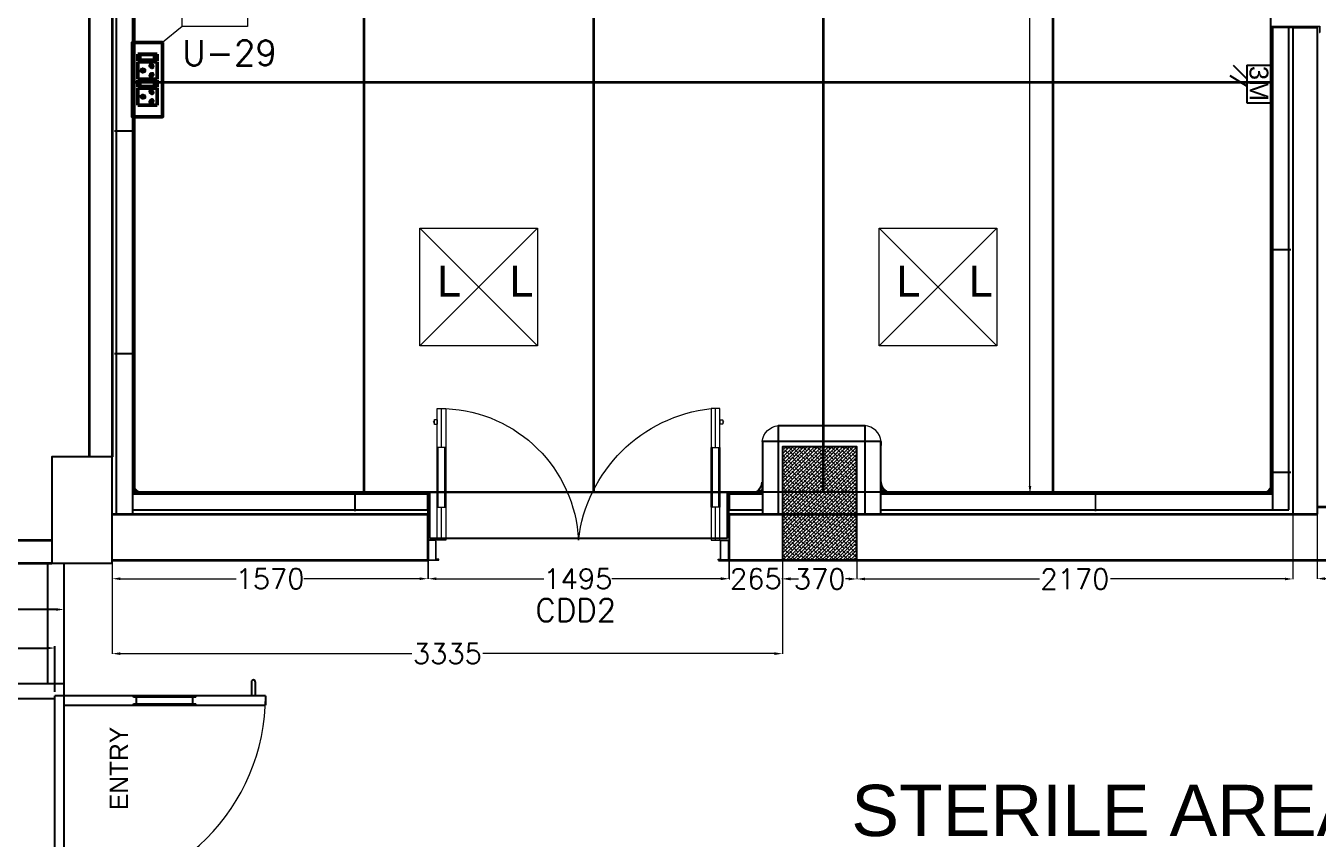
# Model space of a CAD drawing. Header units: millimetres. Extents: x 1327414 to 2124380, y -346496 to -91575.
# Drawn here: x 2107669 to 2114100, y -249538 to -245493 of the extents above; entities that cross this region are included whole.
import ezdxf

# ---------------------------------------------------------------- set-up
doc = ezdxf.new("R2010")
doc.units = ezdxf.units.MM
doc.header["$LTSCALE"] = 600
doc.header["$MEASUREMENT"] = 0
doc.header["$PDMODE"] = 35
for name, pattern in [('1', [0]), ('CONTINU', [0]), ('DASHED2', [0.375, 0.25, -0.125])]:
    doc.linetypes.add(name, pattern=pattern)
for name, color, linetype, lineweight in [('1200 Door', 144, 'Continuous', 5), ('90deg Corner', 96, 'Continuous', 0), ('Ahlada 50mm Ceiling Panels', 191, 'Continuous', 0), ('Ahlada 50mm Wall Panel', 94, 'Continuous', 0), ('Ahlada Coving', 3, 'Continuous', 0), ('C-Section', 3, 'Continuous', 9), ('DIM', 7, 'Continuous', 0), ('Double Leaf Door', 4, 'Continuous', 18), ('ELE. 2N0S OF 6-16 UPS SOCKETS', 191, 'Continuous', 15), ('P-Wall', 8, 'Continuous', 35), ('Partition-80WP', 7, 'Continuous', 5)]:
    doc.layers.add(name, color=color, linetype=linetype, lineweight=lineweight)
for name, color, linetype in [('AIR SHOWER', 7, 'Continuous'), ('col', 5, 'Continuous'), ('Dimensions', 7, 'Continuous'), ('ELE-3M UPS P.SB', 3, 'Continuous'), ('ELE-LIGHTING TEXT', 7, 'Continuous'), ('TEXT', 6, 'Continuous'), ('wall', 1, 'Continuous')]:
    doc.layers.add(name, color=color, linetype=linetype)
doc.layers.add('CFT_LOOPING', color=7, linetype='1', lineweight=0, true_color=0xd6d600)
doc.layers.add('ELE-42W EMERGENCY DOWN LIGHT', color=7, linetype='Continuous', lineweight=0, true_color=0x608ec6)
doc.styles.add('ARIAL', font='arial.ttf')
doc.styles.add('ROMANS', font='romans.shx')
doc.styles.get("Standard").update_dxf_attribs({"font": 'stylu.ttf'})
doc.dimstyles.new('AEPL1', dxfattribs={"dimtxt": 100, "dimasz": 40, "dimexe": 1.25, "dimexo": 5, "dimtad": 0, "dimdec": 0, "dimtxsty": 'ROMANS', "dimcen": 2.5, "dimclrd": 250, "dimclre": 250, "dimclrt": 7, "dimadec": 0, "dimazin": 0, "dimtfac": 1, "dimtdec": 0, "dimtmove": 0, "dimatfit": 3, "dimfxl": 1, "dimlwd": 0, "dimlwe": 0, "dimarcsym": 0})
doc.dimstyles.new('BIGDFD', dxfattribs={"dimtxt": 8, "dimasz": 4, "dimexe": 1, "dimexo": 2, "dimtad": 1, "dimlfac": 10, "dimtxsty": 'Standard', "dimcen": 2.5, "dimclrd": 5, "dimclre": 3, "dimclrt": 1, "dimadec": 0, "dimazin": 0, "dimtfac": 1, "dimtmove": 0, "dimatfit": 3, "dimfxl": 1, "dimarcsym": 0})
doc.dimstyles.new('BIGDFD$0', dxfattribs={"dimtxt": 8, "dimasz": 4, "dimexe": 1, "dimexo": 2, "dimtad": 1, "dimlfac": 10, "dimtxsty": 'Standard', "dimcen": 2.5, "dimclrd": 5, "dimclre": 3, "dimclrt": 1, "dimadec": 0, "dimazin": 0, "dimtfac": 1, "dimtmove": 0, "dimatfit": 3, "dimfxl": 1, "dimarcsym": 0})

# ---------------------------------------------------------------- blocks, each defined once
blk = doc.blocks.new('A010004 Mezz.F. Layout Plan$0$b & c')
at = {"layer": 'Ahlada Coving', "color": 3}
for p, q in [((-4.1, 40.9), (-5.7, 42.5)), ((-2.7, 7.8), (-3.7, 7.8)), ((-3.7, 7.8), (-2.7, 6)), ((4.9, 15.3), (-2.7, 7.8)), ((-2.7, 6), (5.7, 14.4)), ((8.7, 11.4), (0.3, 3)), ((0.3, 3), (2.1, 2)), ((2.1, 3), (9.7, 10.6)), ((2.1, 2), (2.1, 3)), ((36.9, 0), (35.3, 1.6))]:
    blk.add_line(p, q, dxfattribs=at)
blk.add_lwpolyline([(-5.7, 30.7), (-5.7, 5.7), (0, 0), (25, 0), (22.8, 1.5), (13.2, 1.5), (3.6, 4.5), (3.6, 1.5), (0.6, 1.5), (-4.2, 6.3), (-4.2, 9.3), (-1.2, 9.3), (-4.2, 18.9), (-4.2, 28.4), (-5.7, 30.7)], dxfattribs=at)
for radius, start, end in [(44, 181.9548, 220.5976), (42.5, 184.1661, 265.906), (44, 222.2286, 227.7746), (44, 229.4056, 268.1119)]:
    blk.add_arc((38.3, 44), radius, start, end, dxfattribs=at)
blk = doc.blocks.new('90D_CORNER_COVE')
at = {"layer": '90deg Corner', "color": 3}
for p, q in [((-59.1, 65.5), (-40.3, 65.5)), ((-40.3, -15), (-40.3, 65.5)), ((-59.1, -15), (-40.3, -15)), ((-40.3, -15), (-40.3, -33.8)), ((-40.3, -15), (40.2, -15)), ((40.2, -15), (40.2, -33.8))]:
    blk.add_line(p, q, dxfattribs=at)
blk.add_arc((-48.7, -23.5), 89.4, 5.42879, 84.57121, dxfattribs=at)
blk = doc.blocks.new('*D158')
at = {"layer": 'Defpoints', "color": 0, "transparency": 16777216}
for p in [(2108099.1, -247253.6), (2111434.1, -247948.9), (2111434.1, -248615.2)]:
    blk.add_point(p, dxfattribs=at)
at = {"layer": 'DIM', "color": 250, "lineweight": 0, "transparency": 16777216}
for p, q in [((2108099.1, -247258.6), (2108099.1, -248616.5)), ((2111434.1, -247953.9), (2111434.1, -248616.5)), ((2108139.1, -248615.2), (2109590, -248615.2)), ((2111394.1, -248615.2), (2109943.2, -248615.2))]:
    blk.add_line(p, q, dxfattribs=at)
at = {"layer": 'DIM', "color": 250, "transparency": 16777216}
for points in [[(2108139.1, -248608.6), (2108139.1, -248621.9), (2108099.1, -248615.2)], [(2111394.1, -248621.9), (2111394.1, -248608.6), (2111434.1, -248615.2)]]:
    blk.add_solid(points, dxfattribs=at)
at = {"layer": 'DIM', "color": 7, "transparency": 16777216, "insert": (2109766.6, -248615.2), "char_height": 100, "attachment_point": 5, "style": 'ROMANS'}
blk.add_mtext('3335', dxfattribs=at)
blk = doc.blocks.new('*D159')
at = {"layer": 'Defpoints', "color": 0, "transparency": 16777216}
for p in [(2111804.1, -247585.8), (2113974.1, -247702.6), (2113974.1, -248243.9)]:
    blk.add_point(p, dxfattribs=at)
at = {"layer": 'DIM', "color": 250, "lineweight": 0, "transparency": 16777216}
for p, q in [((2111804.1, -247590.8), (2111804.1, -248245.2)), ((2113974.1, -247707.6), (2113974.1, -248245.2)), ((2111844.1, -248243.9), (2112712.5, -248243.9)), ((2113934.1, -248243.9), (2113065.7, -248243.9))]:
    blk.add_line(p, q, dxfattribs=at)
at = {"layer": 'DIM', "color": 250, "transparency": 16777216}
for points in [[(2111844.1, -248237.3), (2111844.1, -248250.6), (2111804.1, -248243.9)], [(2113934.1, -248250.6), (2113934.1, -248237.3), (2113974.1, -248243.9)]]:
    blk.add_solid(points, dxfattribs=at)
at = {"layer": 'DIM', "color": 7, "transparency": 16777216, "insert": (2112889.1, -248243.9), "char_height": 100, "attachment_point": 5, "style": 'ROMANS'}
blk.add_mtext('2170', dxfattribs=at)
blk = doc.blocks.new('*D160')
at = {"layer": 'Defpoints', "color": 0, "transparency": 16777216}
for p in [(2115134.1, -247763.7), (2114094.1, -247885.8), (2115134.1, -248242.2)]:
    blk.add_point(p, dxfattribs=at)
at = {"layer": 'DIM', "color": 250, "lineweight": 0, "transparency": 16777216}
for p, q in [((2115134.1, -247768.7), (2115134.1, -248243.4)), ((2114094.1, -247890.8), (2114094.1, -248243.4)), ((2114134.1, -248242.2), (2114445, -248242.2)), ((2115094.1, -248242.2), (2114783.2, -248242.2))]:
    blk.add_line(p, q, dxfattribs=at)
at = {"layer": 'DIM', "color": 250, "transparency": 16777216}
for points in [[(2114134.1, -248235.5), (2114134.1, -248248.9), (2114094.1, -248242.2)], [(2115094.1, -248248.9), (2115094.1, -248235.5), (2115134.1, -248242.2)]]:
    blk.add_solid(points, dxfattribs=at)
at = {"layer": 'DIM', "color": 7, "transparency": 16777216, "insert": (2114614.1, -248242.2), "char_height": 100, "attachment_point": 5, "style": 'ROMANS'}
blk.add_mtext('1040', dxfattribs=at)
blk = doc.blocks.new('*D162')
at = {"layer": 'Defpoints', "color": 0, "transparency": 16777216}
for p in [(2109671.4, -248070.6), (2111166.4, -248070.6), (2111166.4, -248242.7)]:
    blk.add_point(p, dxfattribs=at)
at = {"layer": 'DIM', "color": 250, "lineweight": 0, "transparency": 16777216}
for p, q in [((2109671.4, -248075.6), (2109671.4, -248243.9)), ((2111166.4, -248075.6), (2111166.4, -248243.9)), ((2109711.4, -248242.7), (2110247, -248242.7)), ((2111126.4, -248242.7), (2110585.3, -248242.7))]:
    blk.add_line(p, q, dxfattribs=at)
at = {"layer": 'DIM', "color": 250, "transparency": 16777216}
for points in [[(2109711.4, -248236), (2109711.4, -248249.3), (2109671.4, -248242.7)], [(2111126.4, -248249.3), (2111126.4, -248236), (2111166.4, -248242.7)]]:
    blk.add_solid(points, dxfattribs=at)
at = {"layer": 'DIM', "color": 7, "transparency": 16777216, "insert": (2110416.1, -248242.7), "char_height": 100, "attachment_point": 5, "style": 'ROMANS'}
blk.add_mtext('1495', dxfattribs=at)
blk = doc.blocks.new('C SECTION')
at = {"layer": 'C-Section'}
for p, q in [((3564373.2, -608564.1), (3564614.5, -608564.1)), ((3564373.2, -608564.1), (3564373.2, -608595.1)), ((3564373.2, -608595.1), (3564374.2, -608595.1)), ((3564374.2, -608565.1), (3564613.5, -608565.1)), ((3564374.2, -608565.1), (3564374.2, -608595.1)), ((3564613.5, -608565.1), (3564613.5, -608595.1)), ((3564613.5, -608595.1), (3564614.5, -608595.1)), ((3564614.5, -608564.1), (3564614.5, -608595.1))]:
    blk.add_line(p, q, dxfattribs=at)
blk = doc.blocks.new('1800x80')
at = {"layer": 'Double Leaf Door'}
for points in [[(101760.4, -25417.9), (101765.3, -25417.9), (101765.3, -25121.4), (101760.4, -25121.4)], [(101804, -25121.4), (101799.1, -25121.4), (101799.1, -25417.9), (101804, -25417.9)], [(103123.4, -25121.4), (103128.4, -25121.4), (103128.4, -25417.9), (103123.4, -25417.9)], [(103167.1, -25417.9), (103162.1, -25417.9), (103162.1, -25121.4), (103167.1, -25121.4)]]:
    blk.add_hatch(color=6, dxfattribs=at).paths.add_polyline_path(points)
at = {"layer": 'Double Leaf Door', "color": 8}
for p, q in [((101760.4, -25581.8), (101760.4, -24927.6)), ((101760.4, -24927.6), (101804, -24927.6)), ((101782.2, -25121.4), (101782.2, -24927.6)), ((101804, -24927.6), (101804, -25581.8)), ((103167.1, -24927.6), (103123.4, -24927.6)), ((103123.4, -24927.6), (103123.4, -25581.8)), ((103145.3, -25121.4), (103145.3, -24927.6)), ((103167.1, -25581.8), (103167.1, -24927.6)), ((101746, -24985.1), (101746, -25003.1)), ((101760.4, -24983.1), (101748, -24983.1)), ((101748, -25005), (101760.4, -25005)), ((101760.4, -24983.1), (101760.4, -25005)), ((103167.1, -24983.1), (103179.5, -24983.1)), ((103167.1, -24983.1), (103167.1, -25005)), ((103179.5, -25005), (103167.1, -25005)), ((103181.5, -24985.1), (103181.5, -25003.1)), ((101782.2, -25581.8), (101782.2, -25417.9)), ((103145.3, -25581.8), (103145.3, -25417.9)), ((101716.2, -25581.8), (101716.2, -25681.8)), ((101756.4, -25581.8), (101716.2, -25581.8)), ((101718.2, -25583.8), (101718.2, -25679.8)), ((101754.4, -25583.8), (101718.2, -25583.8)), ((101754.4, -25678.9), (101754.4, -25583.8)), ((101756.4, -25676.9), (101756.4, -25581.8)), ((101804, -25581.8), (101760.4, -25581.8)), ((103123.4, -25581.8), (103167.1, -25581.8)), ((103171.1, -25676.9), (103171.1, -25581.8)), ((103171.1, -25581.8), (103211.2, -25581.8)), ((103173, -25678.9), (103173, -25583.8)), ((103173, -25583.8), (103209.3, -25583.8)), ((103209.3, -25583.8), (103209.3, -25679.8)), ((103211.2, -25581.8), (103211.2, -25681.8)), ((101716.2, -25681.8), (101756.4, -25681.8)), ((101718.2, -25679.8), (101756.4, -25679.8)), ((101766.3, -25678.9), (101754.4, -25678.9)), ((101768.3, -25676.9), (101756.4, -25676.9)), ((101756.4, -25679.8), (101766.3, -25679.8)), ((101756.4, -25681.8), (101768.3, -25681.8)), ((101766.3, -25679.8), (101766.3, -25678.9)), ((101768.3, -25681.8), (101768.3, -25676.9)), ((103159.1, -25681.8), (103159.1, -25676.9)), ((103159.1, -25676.9), (103171.1, -25676.9)), ((103171.1, -25681.8), (103159.1, -25681.8)), ((103161.1, -25679.8), (103161.1, -25678.9)), ((103161.1, -25678.9), (103173, -25678.9)), ((103171.1, -25679.8), (103161.1, -25679.8)), ((103209.3, -25679.8), (103171.1, -25679.8)), ((103211.2, -25681.8), (103171.1, -25681.8))]:
    blk.add_line(p, q, dxfattribs=at)
at = {"layer": 'Double Leaf Door', "color": 6}
for p, q in [((101804, -25121.4), (101760.4, -25121.4)), ((101760.4, -25121.4), (101760.4, -25417.9)), ((101765.3, -25417.9), (101765.3, -25121.4)), ((101799.1, -25417.9), (101799.1, -25121.4)), ((101804, -25417.9), (101804, -25121.4)), ((103123.4, -25417.9), (103123.4, -25121.4)), ((103123.4, -25121.4), (103167.1, -25121.4)), ((103128.4, -25417.9), (103128.4, -25121.4)), ((103162.1, -25417.9), (103162.1, -25121.4)), ((103167.1, -25121.4), (103167.1, -25417.9)), ((101760.4, -25417.9), (101804, -25417.9)), ((103167.1, -25417.9), (103123.4, -25417.9))]:
    blk.add_line(p, q, dxfattribs=at)
at = {"layer": 'Double Leaf Door', "color": 6, "ltscale": 100}
for p, q in [((101799.1, -25121.4), (101799.1, -25417.9)), ((103128.4, -25121.4), (103128.4, -25417.9))]:
    blk.add_line(p, q, dxfattribs=at)
at = {"layer": 'Double Leaf Door', "color": 6}
for points in [[(101760.4, -25121.4), (101760.4, -25417.9), (101765.3, -25417.9), (101765.3, -25121.4), (101760.4, -25121.4)], [(101804, -25121.4), (101804, -25417.9), (101799.1, -25417.9), (101799.1, -25121.4), (101804, -25121.4)], [(103123.4, -25121.4), (103123.4, -25417.9), (103128.4, -25417.9), (103128.4, -25121.4), (103123.4, -25121.4)], [(103167.1, -25121.4), (103167.1, -25417.9), (103162.1, -25417.9), (103162.1, -25121.4), (103167.1, -25121.4)]]:
    blk.add_lwpolyline(points, dxfattribs=at)
at = {"layer": 'Double Leaf Door', "ltscale": 5000}
for points in [[(101760.4, -25121.4), (101760.4, -25417.9), (101765.3, -25417.9), (101765.3, -25121.4), (101760.4, -25121.4)], [(103167.1, -25121.4), (103167.1, -25417.9), (103162.1, -25417.9), (103162.1, -25121.4), (103167.1, -25121.4)]]:
    blk.add_lwpolyline(points, dxfattribs=at)
at = {"layer": 'Double Leaf Door', "color": 8}
for centre, radius, start, end in [((101722.8, -25669.2), 746, 6.72527, 83.75037), ((103151.8, -25616), 688.9, 92.36314, 177.16122), ((101746, -24994.1), 3.72, 90, 270), ((101748, -24985.1), 1.98, 90, 180), ((101748, -25003.1), 1.98, 180, 270), ((103179.5, -24985.1), 1.98, 0, 90), ((103179.5, -25003.1), 1.98, 270, 0), ((103181.5, -24994.1), 3.72, 270, 90)]:
    blk.add_arc(centre, radius, start, end, dxfattribs=at)
blk = doc.blocks.new('*D163')
at = {"layer": 'Defpoints', "color": 0, "transparency": 16777216}
for p in [(2108099.1, -247920.8), (2109668.9, -248150.8), (2109668.9, -248242.7)]:
    blk.add_point(p, dxfattribs=at)
at = {"layer": 'Dimensions', "color": 250, "lineweight": 0, "transparency": 16777216}
for p, q in [((2108099.1, -247925.8), (2108099.1, -248243.9)), ((2109668.9, -248155.8), (2109668.9, -248243.9)), ((2108139.1, -248242.7), (2108714.9, -248242.7)), ((2109628.9, -248242.7), (2109053.1, -248242.7))]:
    blk.add_line(p, q, dxfattribs=at)
at = {"layer": 'Dimensions', "color": 250, "transparency": 16777216}
for points in [[(2108139.1, -248236), (2108139.1, -248249.3), (2108099.1, -248242.7)], [(2109628.9, -248249.3), (2109628.9, -248236), (2109668.9, -248242.7)]]:
    blk.add_solid(points, dxfattribs=at)
at = {"layer": 'Dimensions', "color": 7, "transparency": 16777216, "insert": (2108884, -248242.7), "char_height": 100, "attachment_point": 5, "style": 'ROMANS'}
blk.add_mtext('1570', dxfattribs=at)
blk = doc.blocks.new('*D164')
at = {"layer": 'Defpoints', "color": 0, "transparency": 16777216}
for p in [(2111169.4, -248150.8), (2111434.1, -248150.8), (2111434.1, -248242.7)]:
    blk.add_point(p, dxfattribs=at)
at = {"layer": 'Dimensions', "color": 250, "lineweight": 0, "transparency": 16777216}
for p, q in [((2111169.4, -248155.8), (2111169.4, -248243.9)), ((2111434.1, -248155.8), (2111434.1, -248243.9)), ((2111129.4, -248242.7), (2111089.4, -248242.7)), ((2111169.4, -248242.7), (2111172.6, -248242.7)), ((2111434.1, -248242.7), (2111430.9, -248242.7)), ((2111474.1, -248242.7), (2111514.1, -248242.7))]:
    blk.add_line(p, q, dxfattribs=at)
at = {"layer": 'Dimensions', "color": 250, "transparency": 16777216}
for points in [[(2111129.4, -248249.3), (2111129.4, -248236), (2111169.4, -248242.7)], [(2111474.1, -248236), (2111474.1, -248249.3), (2111434.1, -248242.7)]]:
    blk.add_solid(points, dxfattribs=at)
at = {"layer": 'Dimensions', "color": 7, "transparency": 16777216, "insert": (2111301.7, -248242.7), "char_height": 100, "attachment_point": 5, "style": 'ROMANS'}
blk.add_mtext('265', dxfattribs=at)
blk = doc.blocks.new('*D141')
at = {"layer": 'AIR SHOWER', "color": 3, "lineweight": -2, "transparency": 16777216}
for p, q in [((72.76, 197.74), (72.76, 215.65)), ((162.76, 197.74), (162.76, 215.65))]:
    blk.add_line(p, q, dxfattribs=at)
at = {"layer": 'AIR SHOWER', "color": 5, "lineweight": -2, "transparency": 16777216}
blk.add_line((76.76, 214.65), (158.76, 214.65), dxfattribs=at)
at = {"layer": 'AIR SHOWER', "color": 5, "linetype": 'ByBlock', "transparency": 16777216}
for points in [[(76.76, 215.31), (76.76, 213.98), (72.76, 214.65)], [(158.76, 213.98), (158.76, 215.31), (162.76, 214.65)]]:
    blk.add_solid(points, dxfattribs=at)
at = {"layer": 'Defpoints', "color": 0, "linetype": 'ByBlock', "transparency": 16777216}
for p in [(162.76, 214.65), (72.76, 195.74), (162.76, 195.74)]:
    blk.add_point(p, dxfattribs=at)
at = {"layer": 'AIR SHOWER', "color": 1, "linetype": 'ByBlock', "transparency": 16777216, "insert": (130.44, 219.27), "char_height": 8, "attachment_point": 5}
blk.add_mtext('W1:900', dxfattribs=at)
blk = doc.blocks.new('*D142')
at = {"layer": 'AIR SHOWER', "color": 3, "lineweight": -2, "transparency": 16777216}
for p, q in [((0, 202.24), (0, 230.07)), ((170, 202.24), (170, 230.07))]:
    blk.add_line(p, q, dxfattribs=at)
at = {"layer": 'AIR SHOWER', "color": 5, "lineweight": -2, "transparency": 16777216}
blk.add_line((166, 229.07), (4, 229.07), dxfattribs=at)
at = {"layer": 'AIR SHOWER', "color": 5, "linetype": 'ByBlock', "transparency": 16777216}
for points in [[(4, 229.74), (4, 228.4), (0, 229.07)], [(166, 228.4), (166, 229.74), (170, 229.07)]]:
    blk.add_solid(points, dxfattribs=at)
at = {"layer": 'Defpoints', "color": 0, "linetype": 'ByBlock', "transparency": 16777216}
for p in [(0, 229.07), (0, 200.24), (170, 200.24)]:
    blk.add_point(p, dxfattribs=at)
at = {"layer": 'AIR SHOWER', "color": 1, "linetype": 'ByBlock', "transparency": 16777216, "insert": (115.34, 233.7), "char_height": 8, "attachment_point": 5}
blk.add_mtext('W:1700', dxfattribs=at)
blk = doc.blocks.new('nolllw new')
for p, q in [((-138.6, 13.9), (-138.1, 15.3)), ((-124.2, 15.9), (-137.1, 15.9)), ((-123.3, 15.4), (-107, -15.4)), ((-112.6, 13.9), (-2.6, 13.9)), ((8.1, 15.4), (-8.1, -15.4)), ((9, 15.9), (22, 15.9)), ((23.4, 13.9), (22.7, 15.9)), ((23.4, 13.9), (22.9, 15.3)), ((-100.3, -15.9), (-106.1, -15.9)), ((-14.9, -15.9), (-9, -15.9))]:
    blk.add_line(p, q)
at = {"color": 19}
for p, q in [((-124.2, 15.9), (-57.6, 15.9)), ((9, 15.9), (-57.6, 15.9)), ((-100.1, -34.1), (-15, -34.1))]:
    blk.add_line(p, q, dxfattribs=at)
at = {"color": 1}
for p, q in [((-74.6, 14.6), (-74.6, 10.7)), ((-40.6, 14.6), (-40.6, 10.7)), ((-100, -26.8), (-100, -34.1)), ((-15.1, -26.8), (-15.1, -34.1))]:
    blk.add_line(p, q, dxfattribs=at)
at = {"color": 3}
for p, q in [((-112.9, -4.5), (-112.9, -13.1)), ((-109.6, -16.1), (-109.9, -16.1)), ((-108.7, -16.7), (-100.8, -33.8)), ((-100.3, -34.1), (-100.1, -34.1)), ((-14.8, -34.1), (-15, -34.1)), ((-6.5, -16.7), (-14.4, -33.8)), ((-5.6, -16.1), (-5.3, -16.1)), ((-2.3, -4.5), (-2.3, -13.1))]:
    blk.add_line(p, q, dxfattribs=at)
for centre, radius, start, end in [((-137.1, 14.9), 1, 90, 159.38096), ((-124.2, 14.9), 1, 27.85965, 90), ((9, 14.9), 1, 90, 152.14035), ((22, 14.9), 1, 20.61904, 90), ((-106.1, -14.9), 1, 207.85965, 270), ((-100.3, -14.9), 1, 270, 343.32611), ((-60.8, -26.8), 40.2, 161.52124, 163.32611), ((-54.4, -26.8), 40.2, 16.67389, 18.47876), ((-14.9, -14.9), 1, 196.67389, 270), ((-9, -14.9), 1, 270, 332.14035)]:
    blk.add_arc(centre, radius, start, end)
at = {"color": 1}
for centre, radius, start, end in [((-60.8, -26.8), 39.2, 111.58911, 180), ((-75.6, 10.7), 1, 291.58911, 0), ((-74.2, 14.5), 0.396, 106.69839, 167.52754), ((-41, 14.5), 0.396, 12.47246, 73.30161), ((-39.6, 10.7), 1, 180, 248.41089), ((-54.4, -26.8), 39.2, 0, 68.41089)]:
    blk.add_arc(centre, radius, start, end, dxfattribs=at)
at = {"color": 3}
for centre, radius, start, end in [((-109.9, -13.1), 3, 180, 270), ((-109.6, -17.1), 1, 24.7129, 90), ((-100.3, -33.6), 0.5, 204.7129, 270), ((-14.8, -33.6), 0.5, 270, 335.2871), ((-5.6, -17.1), 1, 90, 155.2871), ((-5.3, -13.1), 3, 270, 0)]:
    blk.add_arc(centre, radius, start, end, dxfattribs=at)
blk = doc.blocks.new('*D144')
at = {"layer": 'AIR SHOWER', "color": 3, "lineweight": -2, "transparency": 16777216}
for p, q in [((172, 200.24), (208.02, 200.24)), ((172, 100.24), (208.02, 100.24))]:
    blk.add_line(p, q, dxfattribs=at)
at = {"layer": 'AIR SHOWER', "color": 5, "lineweight": -2, "transparency": 16777216}
blk.add_line((207.02, 104.24), (207.02, 196.24), dxfattribs=at)
at = {"layer": 'AIR SHOWER', "color": 5, "linetype": 'ByBlock', "transparency": 16777216}
for points in [[(207.68, 196.24), (206.35, 196.24), (207.02, 200.24)], [(206.35, 104.24), (207.68, 104.24), (207.02, 100.24)]]:
    blk.add_solid(points, dxfattribs=at)
at = {"layer": 'Defpoints', "color": 0, "linetype": 'ByBlock', "transparency": 16777216}
for p in [(170, 200.24), (207.02, 200.24), (170, 100.24)]:
    blk.add_point(p, dxfattribs=at)
at = {"layer": 'AIR SHOWER', "color": 1, "linetype": 'ByBlock', "transparency": 16777216, "insert": (202.39, 155.27), "char_height": 8, "attachment_point": 5, "rotation": 90}
blk.add_mtext('D:1000', dxfattribs=at)
blk = doc.blocks.new('*D145')
at = {"layer": 'AIR SHOWER', "color": 3, "lineweight": -2, "transparency": 16777216}
for p, q in [((166, 195.74), (188.83, 195.74)), ((166, 104.74), (188.83, 104.74))]:
    blk.add_line(p, q, dxfattribs=at)
at = {"layer": 'AIR SHOWER', "color": 5, "lineweight": -2, "transparency": 16777216}
blk.add_line((187.83, 191.74), (187.83, 108.74), dxfattribs=at)
at = {"layer": 'AIR SHOWER', "color": 5, "linetype": 'ByBlock', "transparency": 16777216}
for points in [[(188.5, 191.74), (187.17, 191.74), (187.83, 195.74)], [(187.17, 108.74), (188.5, 108.74), (187.83, 104.74)]]:
    blk.add_solid(points, dxfattribs=at)
at = {"layer": 'Defpoints', "color": 0, "linetype": 'ByBlock', "transparency": 16777216}
for p in [(164, 195.74), (164, 104.74), (187.83, 104.74)]:
    blk.add_point(p, dxfattribs=at)
at = {"layer": 'AIR SHOWER', "color": 1, "linetype": 'ByBlock', "transparency": 16777216, "insert": (183.21, 150.24), "char_height": 8, "attachment_point": 5, "rotation": 90}
blk.add_mtext('D1:910', dxfattribs=at)
blk = doc.blocks.new('6MODULE-UPS')
at = {"layer": 'ELE. 2N0S OF 6-16 UPS SOCKETS', "color": 223, "lineweight": 50}
for p, q in [((-5.7, 91.9), (-5.7, 19.7)), ((-5.7, 91.9), (-5.7, 19.7)), ((19.4, 91.9), (-5.7, 91.9)), ((-5.7, 91.9), (19.4, 91.9)), ((-3.6, 84), (-3.6, 27.6)), ((17.3, 84), (-3.6, 84)), ((17.3, 27.6), (17.3, 84)), ((19.4, 19.7), (19.4, 91.9)), ((23.6, 91.9), (86.9, 91.9)), ((23.6, 19.7), (23.6, 91.9)), ((86.9, 91.9), (86.9, 19.7)), ((91.1, 91.9), (91.1, 19.7)), ((91.1, 91.9), (91.1, 19.7)), ((116.2, 91.9), (91.1, 91.9)), ((91.1, 91.9), (116.2, 91.9)), ((93.2, 84), (93.2, 27.6)), ((114.1, 84), (93.2, 84)), ((114.1, 27.6), (114.1, 84)), ((116.2, 19.7), (116.2, 91.9)), ((120.4, 19.7), (120.4, 91.9)), ((120.4, 91.9), (183.6, 91.9)), ((183.6, 91.9), (183.6, 19.7)), ((-5.7, 19.7), (19.4, 19.7)), ((-3.6, 30.1), (17.3, 30.1)), ((-3.6, 27.6), (17.3, 27.6)), ((86.9, 19.7), (23.6, 19.7)), ((91.1, 19.7), (116.2, 19.7)), ((93.2, 30.1), (114.1, 30.1)), ((93.2, 27.6), (114.1, 27.6)), ((183.6, 19.7), (120.4, 19.7))]:
    blk.add_line(p, q, dxfattribs=at)
blk.add_lwpolyline([(-48.1, 0), (226, 0), (226, 111.6), (-48.1, 111.6)], close=True, dxfattribs=at)
for centre, radius, start, end in [((55.3, 73.6), 4.92, 307.1584, 232.8416), ((55.3, 68.7), 3.14, 161.4031, 18.5969), ((152, 73.6), 4.92, 307.1584, 232.8416), ((152, 68.7), 3.14, 161.4031, 18.5969), ((37.2, 41.7), 4.24, 5.2689, 272.51), ((40.6, 38.8), 3.42, 202.6838, 75.0951), ((69.9, 38.8), 3.42, 104.9049, 337.3162), ((73.3, 41.7), 4.24, 267.49, 174.7311), ((134, 41.7), 4.24, 5.2689, 272.51), ((137.3, 38.8), 3.42, 202.6838, 75.0951), ((166.7, 38.8), 3.42, 104.9049, 337.3162), ((170, 41.7), 4.24, 267.49, 174.7311)]:
    blk.add_arc(centre, radius, start, end, dxfattribs=at)
blk = doc.blocks.new('3M UPS SB')
at = {"layer": 'ELE-3M UPS P.SB', "color": 3}
for p, q in [((-133.8, 160), (-69.3, 265.2)), ((-88.2, 160), (-3.4, 244.9)), ((-240, 160), (-240, 0)), ((0, 160), (-240, 160)), ((0, 160), (0, 0))]:
    blk.add_line(p, q, dxfattribs=at)
blk.add_text('3M', height=120, rotation=180, dxfattribs=at).set_placement((-6, 143))
blk = doc.blocks.new('54W EME')
for p, q in [((-292.5, 292.5), (292.5, -292.5)), ((292.5, 292.5), (-292.5, -292.5))]:
    blk.add_line(p, q)
at = {"layer": 'ELE-42W EMERGENCY DOWN LIGHT'}
blk.add_lwpolyline([(-292.5, -292.5), (-292.5, 292.5), (292.5, 292.5), (292.5, -292.5)], close=True, dxfattribs=at)
at = {"char_height": 154, "width": 324.958, "attachment_point": 1, "style": 'ARIAL'}
for insert in [(-206.9, 107), (152.9, 107)]:
    blk.add_mtext('L', dxfattribs=dict(at, insert=insert))
blk = doc.blocks.new('*D174')
at = {"layer": 'Defpoints', "color": 0, "transparency": 16777216}
for p in [(2112577.6, -241685.8), (2112577.6, -247820.8), (2112665.8, -247820.8)]:
    blk.add_point(p, dxfattribs=at)
at = {"layer": 'Dimensions', "color": 250, "lineweight": 0, "transparency": 16777216}
for p, q in [((2112582.6, -241685.8), (2112667, -241685.8)), ((2112665.8, -241725.8), (2112665.8, -244579.1)), ((2112665.8, -247780.8), (2112665.8, -244927.4)), ((2112582.6, -247820.8), (2112667, -247820.8))]:
    blk.add_line(p, q, dxfattribs=at)
at = {"layer": 'Dimensions', "color": 250, "transparency": 16777216}
for points in [[(2112672.4, -241725.8), (2112659.1, -241725.8), (2112665.8, -241685.8)], [(2112659.1, -247780.8), (2112672.4, -247780.8), (2112665.8, -247820.8)]]:
    blk.add_solid(points, dxfattribs=at)
at = {"layer": 'Dimensions', "color": 7, "transparency": 16777216, "insert": (2112665.8, -244753.3), "char_height": 100, "attachment_point": 5, "rotation": 90, "style": 'ROMANS'}
blk.add_mtext('6135', dxfattribs=at)
blk = doc.blocks.new('*D177')
at = {"layer": 'Defpoints', "color": 0, "transparency": 16777216}
for p in [(2111434.1, -248150.8), (2111804.1, -248150.8), (2111804.1, -248243.9)]:
    blk.add_point(p, dxfattribs=at)
at = {"layer": 'Dimensions', "color": 250, "lineweight": 0, "transparency": 16777216}
for p, q in [((2111434.1, -248155.8), (2111434.1, -248245.2)), ((2111804.1, -248155.8), (2111804.1, -248245.2)), ((2111474.1, -248243.9), (2111490, -248243.9)), ((2111764.1, -248243.9), (2111748.2, -248243.9))]:
    blk.add_line(p, q, dxfattribs=at)
at = {"layer": 'Dimensions', "color": 250, "transparency": 16777216}
for points in [[(2111474.1, -248237.3), (2111474.1, -248250.6), (2111434.1, -248243.9)], [(2111764.1, -248250.6), (2111764.1, -248237.3), (2111804.1, -248243.9)]]:
    blk.add_solid(points, dxfattribs=at)
at = {"layer": 'Dimensions', "color": 7, "transparency": 16777216, "insert": (2111619.1, -248243.9), "char_height": 100, "attachment_point": 5, "style": 'ROMANS'}
blk.add_mtext('370', dxfattribs=at)
blk = doc.blocks.new('AIR SHOWER')
at = {"layer": 'AIR SHOWER'}
h = blk.add_hatch(dxfattribs=at)
h.set_pattern_fill('ANSI37', color=8, scale=0.24, angle=180, style=0)
h.set_pattern_definition([(45, (-36516.70436, 5170.6153), (-0.538815367, 0.538815367), []), (135, (-36516.70436, 5170.6153), (-0.538815367, -0.538815367), [])])
h.paths.add_polyline_path([(63.7649, 110.1138), (54.9235, 110.1138), (54.9235, 189.8012), (63.7649, 189.8012)])
h = blk.add_hatch(dxfattribs=at)
h.set_pattern_fill('ANSI37', color=8, scale=0.24, angle=180, style=0)
h.set_pattern_definition([(45, (-52704.6564, 3586.6221), (-0.538815367, 0.538815367), []), (135, (-52704.6564, 3586.6221), (-0.538815367, -0.538815367), [])])
h.paths.add_polyline_path([(54.9235, 189.5272), (63.7649, 189.5272), (63.7649, 182.3028), (54.9235, 182.3028)])
at = {"layer": 'AIR SHOWER', "color": 8}
for p, q in [((159.5, 200.2351), (159.5, 300.4701)), ((164, 300.4701), (159.5, 300.4701)), ((164, 300.4701), (164, 200.2351)), ((171.05, 295.4201), (164, 295.4201)), ((171.05, 293.5201), (164, 293.5201)), ((159.5, 265.8021), (160.1, 265.8021)), ((160.1, 234.8021), (160.1, 265.8021)), ((160.1, 264.3021), (163.4, 264.3021)), ((163.4, 265.8021), (163.4, 234.8021)), ((163.4, 265.8021), (164, 265.8021)), ((159.5, 234.8021), (160.1, 234.8021)), ((160.1, 236.3021), (163.4, 236.3021)), ((163.4, 234.8021), (164, 234.8021)), ((0, 100.2351), (0, 200.2351)), ((0, 200.2351), (170, 200.2351)), ((63.7649, 200.2351), (63.7649, 195.7351)), ((63.7649, 100.2351), (63.7649, 200.2351)), ((164, 200.2351), (164, 195.7351)), ((170, 100.2351), (170, 200.2351)), ((170, 100.2351), (170, 200.2351)), ((63.7649, 195.7351), (164, 195.7351)), ((72.7649, 195.7351), (164, 195.7351)), ((72.7649, 195.7351), (72.7649, 104.7351)), ((162.7649, 195.7351), (162.7649, 104.7351)), ((162.7649, 195.7351), (162.7649, 104.7351)), ((54.9235, 165.7555), (36.841, 131.8309)), ((54.9235, 131.8309), (36.841, 165.7555)), ((63.7649, 104.7351), (164, 104.7351)), ((63.7649, 104.7351), (63.7649, 100.2351)), ((164, 100.2351), (164, 104.7351)), ((0, 100.2351), (170, 100.2351)), ((159.5, 100.2351), (159.5, 0)), ((164, 0), (164, 100.2351)), ((159.5, 65.6681), (160.1, 65.6681)), ((160.1, 65.6681), (160.1, 34.6681)), ((163.4, 34.6681), (163.4, 65.6681)), ((163.4, 65.6681), (164, 65.6681)), ((160.1, 64.1681), (163.4, 64.1681)), ((159.5, 34.6681), (160.1, 34.6681)), ((160.1, 36.1681), (163.4, 36.1681)), ((163.4, 34.6681), (164, 34.6681)), ((171.05, 6.95), (164, 6.95)), ((164, 0), (159.5, 0)), ((171.05, 5.05), (164, 5.05))]:
    blk.add_line(p, q, dxfattribs=at)
for points in [[(86.4277, 195.7351), (72.7649, 195.7351), (72.7649, 191.2865), (86.4277, 191.2865)], [(74.6432, 195.334), (85.2425, 195.334), (85.2425, 195.7351), (74.6432, 195.7351)], [(63.7649, 190.0987), (54.9235, 190.0987), (54.9235, 110.1138), (63.7649, 110.1138)], [(36.841, 162.4912), (13.6037, 162.4912), (13.6037, 133.8537), (36.841, 133.8537)], [(54.9235, 165.7555), (36.841, 165.7555), (36.841, 131.8309), (54.9235, 131.8309)], [(86.4277, 104.7351), (72.7649, 104.7351), (72.7649, 109.1836), (86.4277, 109.1836)], [(74.6432, 105.1361), (85.2425, 105.1361), (85.2425, 104.7351), (74.6432, 104.7351)], [(22.7846, 100.2351), (32.79, 100.2351), (32.79, 100.2351), (22.7846, 100.2351)], [(22.7846, 100.2351), (34.2228, 100.2351), (34.2228, 99.8821), (22.7846, 99.8821)], [(38.3459, 100.2351), (39.8996, 100.2351), (39.8996, 99.8823), (38.3459, 99.8823)]]:
    blk.add_lwpolyline(points, close=True, dxfattribs=at)
at = {"layer": 'AIR SHOWER', "color": 8, "lineweight": 0}
for centre, start, end in [((164, 200.2351), 90, 180), ((164, 100.2351), 180, 270)]:
    blk.add_arc(centre, 100.2351, start, end, dxfattribs=at)
at = {"layer": 'AIR SHOWER', "color": 8}
for centre in [(171.05, 294.4701), (171.05, 6)]:
    blk.add_arc(centre, 0.95, 270, 90, dxfattribs=at)
at = {"layer": 'AIR SHOWER', "color": 8, "xscale": -0.1, "yscale": 0.1, "zscale": 0.1}
for p, rotation in [((164.3039, 177.8504), 89.99999999999997), ((71.3723, 172.6198), 269.9999999999856), ((164.3039, 127.8504), 89.99999999999997), ((71.3723, 122.6198), 269.9999999999856)]:
    blk.add_blockref('nolllw new', p, dxfattribs=dict(at, rotation=rotation))
at = {"layer": 'AIR SHOWER', "color": 8}
for s, height, p in [('EXIT', 9.14932, (105.2922, 244.8428)), ('AIR SHOWER', 9.14932, (82.7486, 148.4504)), ('BLOWER', 4.57466, (21.8029, 145.8279)), ('CONTROLS', 4.57466, (21.5589, 94.8755)), ('ENTRY', 9.14932, (107.2005, 68.4017))]:
    blk.add_text(s, height=height, dxfattribs=at).set_placement(p)
for base, p1, p2, angle, text, dimstyle, picture, middle in [((0, 229.071), (170, 200.2351), (0, 200.2351), 180, 'W:1700', 'BIGDFD', '*D142', (115.3408, 229.071)), ((162.7649, 214.648), (72.7649, 195.7351), (162.7649, 195.7351), 180, 'W1:900', 'BIGDFD', '*D141', (130.4357, 214.648)), ((207.0183, 200.2351), (170, 100.2351), (170, 200.2351), 90, 'D:<>', 'BIGDFD$0', '*D144', (207.0183, 155.2726))]:
    dim = blk.add_linear_dim(base=base, p1=p1, p2=p2, angle=angle, text=text, dimstyle=dimstyle, dxfattribs=at)
    dim.commit()
    dim.dimension.update_dxf_attribs({"geometry": picture, "text_midpoint": middle, "dimtype": 128})
dim = blk.add_linear_dim(base=(187.8331, 104.7351), p1=(164, 195.7351), p2=(164, 104.7351), angle=90, text='D1:<>', dimstyle='BIGDFD$0', dxfattribs=at)
dim.commit()
dim.dimension.update_dxf_attribs({"geometry": '*D145', "text_midpoint": (183.2081, 150.2351)})

msp = doc.modelspace()

# ---------------------------------------------------------------- hatches: boundary and pattern name
at = {"layer": 'DIM'}
h = msp.add_hatch(dxfattribs=at)
h.set_pattern_fill('ANSI38', color=256, scale=100)
h.set_pattern_definition([(45, (627231.993, -51277.912), (-8.83883476, 8.83883476), []), (135, (627231.993, -51277.912), (-26.51650429, 8.83883476), [31.25, -18.75])])
h.paths.add_polyline_path([(2111804.1, -248150.8), (2111804.1, -247920.8), (2111804.1, -247585.8), (2111434.1, -247585.8), (2111434.1, -247920.8), (2111434.1, -248150.8)])

# ---------------------------------------------------------------- linework, layer by layer
at = {"layer": 'Ahlada 50mm Ceiling Panels', "linetype": 'ByBlock', "lineweight": -2}
for p, q in [((2108209.1, -241695.8), (2108209.1, -247810.8)), ((2109349.1, -241695.8), (2109349.1, -247810.8)), ((2109352.1, -241695.8), (2109352.1, -247810.8)), ((2110492.1, -241695.8), (2110492.1, -247810.8)), ((2110495.1, -241695.8), (2110495.1, -247810.8)), ((2111635.1, -241695.8), (2111635.1, -247810.8)), ((2111638.1, -241695.8), (2111638.1, -247810.8)), ((2112778.1, -241695.8), (2112778.1, -247810.8)), ((2112781.1, -241695.8), (2112781.1, -247810.8)), ((2113863.9, -247810.8), (2113863.9, -241695.8)), ((2108209.1, -245771.8), (2113863.9, -245771.8)), ((2108209.1, -245774.8), (2113863.9, -245774.8)), ((2108209.1, -247810.8), (2113863.9, -247810.8)), ((2109678.9, -248040.8), (2109678.9, -247813.8)), ((2111159.9, -247813.8), (2109678.9, -247813.8)), ((2111159.9, -248040.8), (2111159.9, -247813.8)), ((2109678.9, -248040.8), (2111159.9, -248040.8))]:
    msp.add_line(p, q, dxfattribs=at)
at = {"layer": 'Ahlada 50mm Wall Panel', "linetype": 'ByBlock', "lineweight": -2}
for p, q in [((2108119.1, -241585.8), (2108119.1, -247920.8)), ((2108199.1, -241585.8), (2108199.1, -247920.8)), ((2113873.9, -247900.8), (2113873.9, -245500.8)), ((2113974.1, -245500.8), (2113873.9, -245500.8)), ((2113953.9, -247900.8), (2113953.9, -245500.8)), ((2108199.1, -247820.8), (2109667.4, -247820.8)), ((2109667.4, -247820.8), (2109667.4, -247900.8)), ((2111168.9, -247820.8), (2111334.1, -247820.8)), ((2111168.9, -247820.8), (2111168.9, -247900.8)), ((2111924.1, -247820.8), (2113873.9, -247820.8)), ((2108199.1, -247900.8), (2109667.4, -247900.8)), ((2111168.9, -247900.8), (2111334.1, -247900.8)), ((2111924.1, -247900.8), (2113953.9, -247900.8)), ((2107779.1, -248765.8), (2107779.1, -248165.8)), ((2107859.1, -248765.8), (2107859.1, -248165.8))]:
    msp.add_line(p, q, dxfattribs=at)
msp.add_lwpolyline([(2111414.1, -247560.8), (2111414.1, -247480.8), (2111844.1, -247480.8), (2111844.1, -247560.8)], close=True, dxfattribs=at)
for points in [[(2111414.1, -247920.8), (2111414.1, -247560.8), (2111334.1, -247560.8), (2111334.1, -247920.8)], [(2111924.1, -247920.8), (2111924.1, -247560.8), (2111844.1, -247560.8), (2111844.1, -247920.8)]]:
    msp.add_lwpolyline(points, dxfattribs=at)
at = {"layer": 'C-Section'}
for points in [[(2109669.7, -248150.6), (2109669.7, -247815.5), (2109639.7, -247815.5), (2109639.7, -247814.5), (2109670.7, -247814.5), (2109670.7, -248150.6)], [(2111168.1, -248150.6), (2111168.1, -247815.5), (2111198.1, -247815.5), (2111198.1, -247814.5), (2111167.1, -247814.5), (2111167.1, -248150.6)]]:
    msp.add_lwpolyline(points, close=True, dxfattribs=at)
at = {"layer": 'CFT_LOOPING', "color": 7, "linetype": 'DASHED2', "ltscale": 5}
msp.add_line((2108447.1, -245495.8), (2108349.1, -245576.2), dxfattribs=at)
msp.add_lwpolyline([(2108447.1, -245383.3), (2108771.9, -245383.3), (2108771.9, -245495.8), (2108447.1, -245495.8)], close=True, dxfattribs=at)
at = {"layer": 'col'}
for points in [[(2107799.1, -248165.8), (2108099.1, -248165.8), (2108099.1, -247635.8), (2107799.1, -247635.8)], [(2111434.1, -248150.8), (2111804.1, -248150.8), (2111804.1, -247585.8), (2111434.1, -247585.8)]]:
    msp.add_lwpolyline(points, close=True, dxfattribs=at)
at = {"layer": 'P-Wall', "color": 8}
for p, q in [((2108099.1, -241885.8), (2108099.1, -247635.8)), ((2107984.1, -244200.8), (2107984.1, -247635.8))]:
    msp.add_line(p, q, dxfattribs=at)
at = {"layer": 'P-Wall', "color": 8, "linetype": 'Continuous'}
for p, q in [((2114094.1, -247885.8), (2119189.1, -247885.8)), ((2108099.1, -247920.8), (2109668.9, -247920.8)), ((2109668.9, -247920.8), (2109668.9, -248150.8)), ((2111167.1, -247920.8), (2114094.1, -247920.8)), ((2105439.1, -248050.8), (2107799.1, -248050.8)), ((2108099.1, -248150.8), (2109668.9, -248150.8)), ((2111115.4, -248150.8), (2113589.1, -248150.8)), ((2113589.1, -248150.8), (2119189.1, -248150.8)), ((2105324.1, -248165.8), (2107799.1, -248165.8))]:
    msp.add_line(p, q, dxfattribs=at)
at = {"layer": 'P-Wall', "linetype": 'Continuous'}
msp.add_line((2111449.8, -248150.8), (2111434.1, -248150.8), dxfattribs=at)
at = {"layer": 'Partition-80WP', "ltscale": 0.5}
for p, q in [((2108205.4, -246015.1), (2108110.1, -246015.1)), ((2108205.4, -246018.1), (2108110.1, -246018.1)), ((2113964, -246605.4), (2113868.7, -246605.4)), ((2113964, -246608.4), (2113868.7, -246608.4)), ((2113964, -246608.4), (2113868.7, -246608.4)), ((2108205.4, -247123.1), (2108110.1, -247123.1)), ((2108205.4, -247126.1), (2108110.1, -247126.1)), ((2113964, -247713.4), (2113868.7, -247713.4)), ((2113964, -247716.4), (2113868.7, -247716.4)), ((2113964, -247716.4), (2113868.7, -247716.4)), ((2109304.2, -247811.5), (2109304.2, -247906.8)), ((2109307.2, -247811.5), (2109307.2, -247906.8)), ((2112989.5, -247811.5), (2112989.5, -247906.8)), ((2112992.5, -247811.5), (2112992.5, -247906.8))]:
    msp.add_line(p, q, dxfattribs=at)
at = {"layer": 'wall', "color": 8, "linetype": 'ByBlock'}
for p, q in [((2113974.1, -245500.8), (2114094.1, -245500.8)), ((2113974.1, -245500.8), (2113974.1, -247920.8)), ((2114094.1, -245500.8), (2114094.1, -247920.8)), ((2111169.4, -247920.8), (2111169.4, -248150.8)), ((2111169.4, -248150.8), (2111569.1, -248150.8))]:
    msp.add_line(p, q, dxfattribs=at)

# ---------------------------------------------------------------- block references
at = {"layer": '90deg Corner', "xscale": -1}
msp.add_blockref('90D_CORNER_COVE', (2111373.8, -247545.8), dxfattribs=at)
at = {"layer": '90deg Corner'}
msp.add_blockref('90D_CORNER_COVE', (2111884.3, -247545.8), dxfattribs=at)
at = {"layer": 'Ahlada Coving', "ltscale": 500, "yscale": 1.418185559101401, "zscale": 1.418185559101401}
for p, xscale, rotation in [((2108199.1, -247812.7), -1.418185559101401, 270), ((2111334.1, -247812.7), 1.418185559101401, 90.00000000000001), ((2111924.1, -247812.7), -1.418185559101401, 270), ((2113873.9, -247812.7), 1.418185559101401, 90.00000000000001)]:
    msp.add_blockref('A010004 Mezz.F. Layout Plan$0$b & c', p, dxfattribs=dict(at, xscale=xscale, rotation=rotation))
at = {"layer": 'AIR SHOWER', "color": 8, "xscale": 10, "yscale": 10, "zscale": 10, "rotation": 90}
msp.add_blockref('AIR SHOWER', (2108861.4, -250465.8), dxfattribs=at)
at = {"layer": 'C-Section', "color": 8}
msp.add_blockref('C SECTION', (-1450506.4, 363069.2), dxfattribs=at)
at = {"layer": 'Double Leaf Door', "color": 8, "xscale": -1}
msp.add_blockref('1800x80', (2212882.6, -222468.9), dxfattribs=at)
at = {"layer": 'ELE-3M UPS P.SB', "color": 6, "xscale": 0.7812500000005363, "yscale": 0.7812500000005363, "zscale": 0.7812500000005363, "rotation": 89.99999999999991}
msp.add_blockref('3M UPS SB', (2113869.9, -245687.5), dxfattribs=at)
at = {"layer": 'ELE-42W EMERGENCY DOWN LIGHT', "linetype": 'ByBlock'}
for p in [(2109922.1, -246792.3), (2112208.1, -246792.3)]:
    msp.add_blockref('54W EME', p, dxfattribs=at)
at = {"layer": 'ELE. 2N0S OF 6-16 UPS SOCKETS', "xscale": -1.344445831101533, "yscale": 1.344445831101533, "zscale": 1.344445831101533, "rotation": 89.99999999999918}
msp.add_blockref('6MODULE-UPS', (2108349.1, -245640.8), dxfattribs=at)

# ---------------------------------------------------------------- texts
at = {"layer": '1200 Door', "color": 7, "linetype": 'ByBlock', "style": 'ROMANS'}
msp.add_text('CDD2', height=113.01, dxfattribs=at).set_placement((2110204.8, -248455.5, -42965.3))
at = {"layer": 'ELE-LIGHTING TEXT', "color": 200, "linetype": 'CONTINU', "insert": (2108447.2, -245564.6), "char_height": 125, "width": 349.838, "attachment_point": 1, "style": 'ROMANS'}
msp.add_mtext('{\\C256;U-29\\P}', dxfattribs=at)
at = {"layer": 'TEXT', "color": 8, "insert": (2113053.3, -249396.9), "char_height": 255, "width": 5392.826, "attachment_point": 5, "style": 'ARIAL'}
msp.add_mtext('STERILE AREA', dxfattribs=at)

# ---------------------------------------------------------------- dimensions: what is measured, and where the dimension line sits
at = {"layer": 'DIM'}
for base, p1, p2, picture, middle in [((2111434.1, -248615.2), (2108099.1, -247253.6), (2111434.1, -247948.9), '*D158', (2109766.6, -248615.2)), ((2113974.1, -248243.9), (2111804.1, -247585.8), (2113974.1, -247702.6), '*D159', (2112889.1, -248243.9)), ((2115134.1, -248242.2), (2114094.1, -247885.8), (2115134.1, -247763.7), '*D160', (2114614.1, -248242.2)), ((2111166.4, -248242.7), (2109671.4, -248070.6), (2111166.4, -248070.6), '*D162', (2110416.1, -248242.7))]:
    dim = msp.add_linear_dim(base=base, p1=p1, p2=p2, dimstyle='AEPL1', dxfattribs=at)
    dim.commit()
    dim.dimension.update_dxf_attribs({"geometry": picture, "text_midpoint": middle, "dimtype": 160})
at = {"layer": 'Dimensions'}
dim = msp.add_linear_dim(base=(2112665.8, -247820.8), p1=(2112577.6, -241685.8), p2=(2112577.6, -247820.8), angle=90, dimstyle='AEPL1', dxfattribs=at)
dim.commit()
dim.dimension.update_dxf_attribs({"geometry": '*D174', "text_midpoint": (2112665.8, -244753.3)})
for base, p1, p2, picture, middle in [((2109668.9, -248242.7), (2108099.1, -247920.8), (2109668.9, -248150.8), '*D163', (2108884, -248242.7)), ((2111434.1, -248242.7), (2111169.4, -248150.8), (2111434.1, -248150.8), '*D164', (2111301.7, -248242.7)), ((2111804.1, -248243.9), (2111434.1, -248150.8), (2111804.1, -248150.8), '*D177', (2111619.1, -248243.9))]:
    dim = msp.add_linear_dim(base=base, p1=p1, p2=p2, dimstyle='AEPL1', dxfattribs=at)
    dim.commit()
    dim.dimension.update_dxf_attribs({"geometry": picture, "text_midpoint": middle})

doc.saveas('drawing.dxf')
